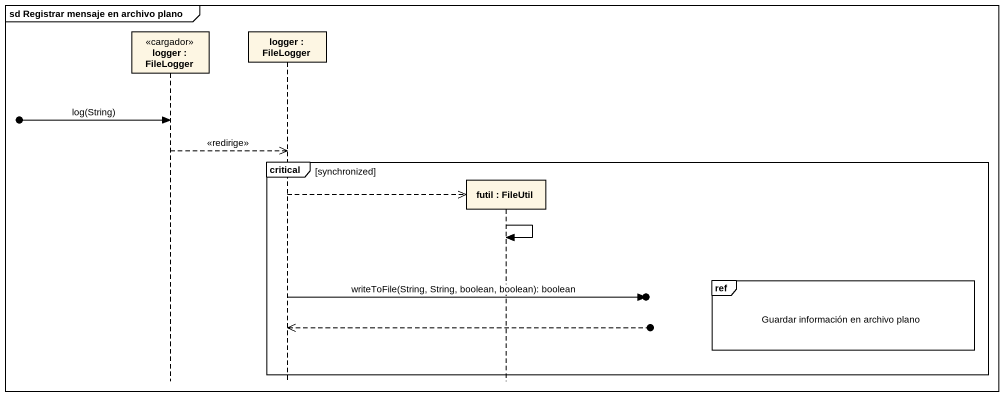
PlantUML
@startuml
mainframe sd Registrar mensaje en archivo plano
hide footbox
participant "logger : FileLogger" as logger <<cargador>>
participant "logger : FileLogger" as logger_2
participant "futil : FileUtil" as futil

[o-> logger : log(String)
logger -->> logger_2 : <<redirige>>
critical synchronized
  logger_2 -->> futil **
  futil -> futil
  ref over futil : Guardar información en archivo plano
  logger_2 ->o] : writeToFile(String, String, boolean, boolean): boolean
  logger_2 <<--o]
end
@enduml
